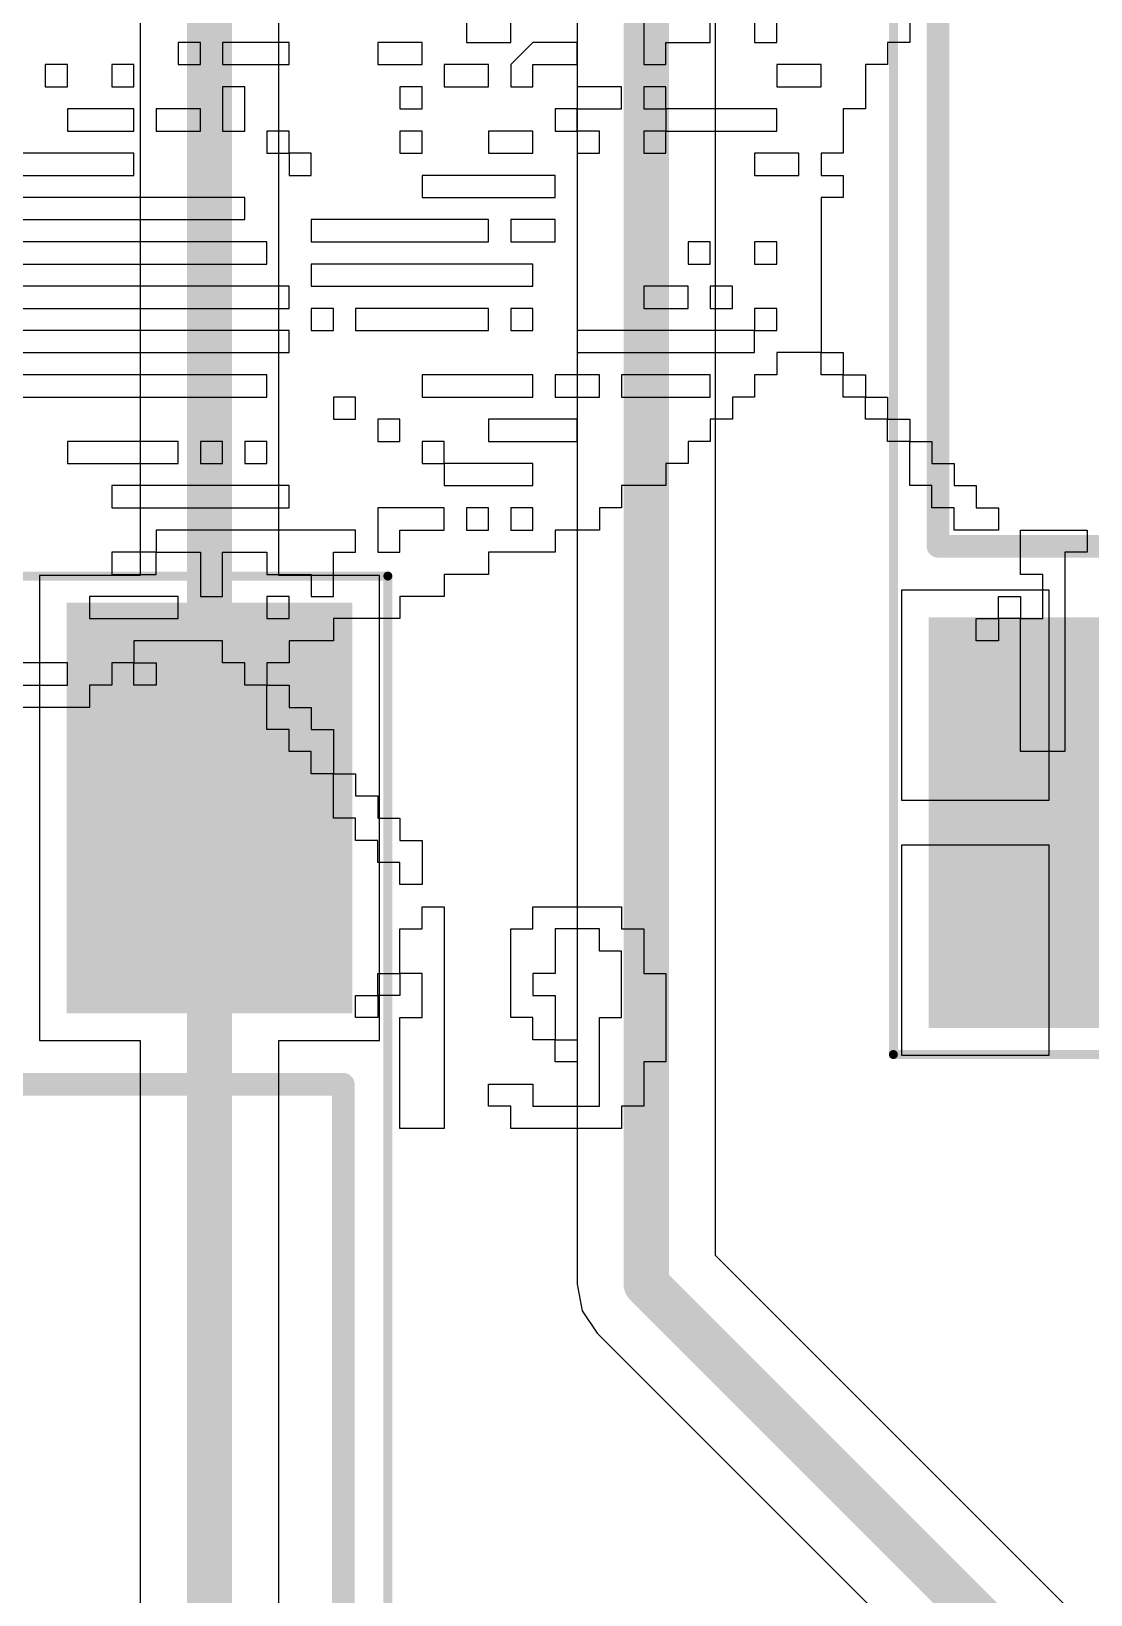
# Model space of a CAD drawing. Header units: inches. Extents: x 0.02 to 6.01, y 0.01 to 5.6.
# Drawn here: x 3.4742 to 3.7081, y 2.0254 to 2.3706 of the extents above; entities that cross this region are included whole.
import ezdxf

# ---------------------------------------------------------------- set-up
doc = ezdxf.new("R2010")
doc.units = ezdxf.units.IN
doc.header["$MEASUREMENT"] = 0
for name, color, linetype in [('Bottom Layer', 5, 'Continuous'), ('Bottom Overlay', 54, 'Continuous'), ('Mechanical 13', 56, 'Continuous'), ('Mechanical 15', 56, 'Continuous'), ('Top Layer', 1, 'Continuous'), ('Top Overlay', 2, 'Continuous'), ('Top Paste', 8, 'Continuous'), ('Top Solder', 216, 'Continuous')]:
    doc.layers.add(name, color=color, linetype=linetype)

# ---------------------------------------------------------------- blocks, each defined once
blk = doc.blocks.new('SW_TL3301AF160QG_21')
at = {"layer": 'Top Layer'}
blk.add_hatch(color=1, dxfattribs=at).paths.add_polyline_path([(0.1378, -0.06102), (0.22047, -0.06102), (0.22047, -0.11614), (0.1378, -0.11614)])
at = {"layer": 'Top Paste'}
blk.add_hatch(color=8, dxfattribs=at).paths.add_polyline_path([(0.1378, -0.06102), (0.22047, -0.06102), (0.22047, -0.11614), (0.1378, -0.11614)])
at = {"layer": 'Top Solder'}
blk.add_hatch(color=216, dxfattribs=at).paths.add_polyline_path([(0.1338, -0.05702), (0.22447, -0.05702), (0.22447, -0.12014), (0.1338, -0.12014)])
at = {"layer": 'Mechanical 13'}
for points in [[(0.11811, 0.11811, 0.005, 0.005, 0), (0.11811, -0.11811, 0.005, 0.005, 0)], [(-0.11811, -0.11811, 0.005, 0.005, 0), (0.11811, -0.11811, 0.005, 0.005, 0)]]:
    blk.add_lwpolyline(points, format="xyseb", dxfattribs=at)
blk.add_lwpolyline([(0.11686, -0.11811, 0.0025, 0.0025, 1), (0.11936, -0.11811, 0.0025, 0.0025, 1)], format="xyseb", close=True, dxfattribs=at)
blk.add_lwpolyline([(0.11686, -0.11811, 0.0025, 0.0025, 1), (0.11936, -0.11811, 0.0025, 0.0025, 1)], format="xyseb", close=True, dxfattribs=at)
at = {"layer": 'Mechanical 15'}
for points in [[(0.23031, 0.12795, 0.00197, 0.00197, 0), (0.23031, -0.12795, 0.00197, 0.00197, 0)], [(-0.23031, -0.12795, 0.00197, 0.00197, 0), (0.23031, -0.12795, 0.00197, 0.00197, 0)]]:
    blk.add_lwpolyline(points, format="xyseb", dxfattribs=at)
blk.add_lwpolyline([(0.22982, -0.12795, 0.000984, 0.000984, 1), (0.23081, -0.12795, 0.000984, 0.000984, 1)], format="xyseb", close=True, dxfattribs=at)
blk.add_lwpolyline([(0.22982, -0.12795, 0.000984, 0.000984, 1), (0.23081, -0.12795, 0.000984, 0.000984, 1)], format="xyseb", close=True, dxfattribs=at)
at = {"layer": 'Top Overlay'}
for points in [[(0.11811, 0.11811, 0.005, 0.005, 0), (0.11811, -0.11811, 0.005, 0.005, 0)], [(-0.11811, -0.11811, 0.005, 0.005, 0), (0.11811, -0.11811, 0.005, 0.005, 0)]]:
    blk.add_lwpolyline(points, format="xyseb", dxfattribs=at)
blk.add_lwpolyline([(0.11686, -0.11811, 0.0025, 0.0025, 1), (0.11936, -0.11811, 0.0025, 0.0025, 1)], format="xyseb", close=True, dxfattribs=at)
blk.add_lwpolyline([(0.11686, -0.11811, 0.0025, 0.0025, 1), (0.11936, -0.11811, 0.0025, 0.0025, 1)], format="xyseb", close=True, dxfattribs=at)
blk = doc.blocks.new('SW_TL3301AF160QG_24')
at = {"layer": 'Top Layer'}
blk.add_hatch(color=1, dxfattribs=at).paths.add_polyline_path([(-0.22047, 0.11614), (-0.1378, 0.11614), (-0.1378, 0.06102), (-0.22047, 0.06102)])
at = {"layer": 'Top Paste'}
blk.add_hatch(color=8, dxfattribs=at).paths.add_polyline_path([(-0.22047, 0.11614), (-0.1378, 0.11614), (-0.1378, 0.06102), (-0.22047, 0.06102)])
at = {"layer": 'Top Solder'}
blk.add_hatch(color=216, dxfattribs=at).paths.add_polyline_path([(-0.22447, 0.12014), (-0.1338, 0.12014), (-0.1338, 0.05702), (-0.22447, 0.05702)])
at = {"layer": 'Mechanical 13'}
for points in [[(-0.11811, 0.11811, 0.005, 0.005, 0), (0.11811, 0.11811, 0.005, 0.005, 0)], [(-0.11811, 0.11811, 0.005, 0.005, 0), (-0.11811, -0.11811, 0.005, 0.005, 0)]]:
    blk.add_lwpolyline(points, format="xyseb", dxfattribs=at)
blk.add_lwpolyline([(-0.11936, 0.11811, 0.0025, 0.0025, 1), (-0.11686, 0.11811, 0.0025, 0.0025, 1)], format="xyseb", close=True, dxfattribs=at)
blk.add_lwpolyline([(-0.11936, 0.11811, 0.0025, 0.0025, 1), (-0.11686, 0.11811, 0.0025, 0.0025, 1)], format="xyseb", close=True, dxfattribs=at)
at = {"layer": 'Mechanical 15'}
for points in [[(-0.23031, 0.12795, 0.00197, 0.00197, 0), (0.23031, 0.12795, 0.00197, 0.00197, 0)], [(-0.23031, 0.12795, 0.00197, 0.00197, 0), (-0.23031, -0.12795, 0.00197, 0.00197, 0)]]:
    blk.add_lwpolyline(points, format="xyseb", dxfattribs=at)
blk.add_lwpolyline([(-0.23081, 0.12795, 0.000984, 0.000984, 1), (-0.22982, 0.12795, 0.000984, 0.000984, 1)], format="xyseb", close=True, dxfattribs=at)
blk.add_lwpolyline([(-0.23081, 0.12795, 0.000984, 0.000984, 1), (-0.22982, 0.12795, 0.000984, 0.000984, 1)], format="xyseb", close=True, dxfattribs=at)
at = {"layer": 'Top Overlay'}
for points in [[(-0.11811, 0.11811, 0.005, 0.005, 0), (-0.11811, -0.11811, 0.005, 0.005, 0)], [(-0.11811, 0.11811, 0.005, 0.005, 0), (0.11811, 0.11811, 0.005, 0.005, 0)]]:
    blk.add_lwpolyline(points, format="xyseb", dxfattribs=at)
blk.add_lwpolyline([(-0.11936, 0.11811, 0.0025, 0.0025, 1), (-0.11686, 0.11811, 0.0025, 0.0025, 1)], format="xyseb", close=True, dxfattribs=at)
blk.add_lwpolyline([(-0.11936, 0.11811, 0.0025, 0.0025, 1), (-0.11686, 0.11811, 0.0025, 0.0025, 1)], format="xyseb", close=True, dxfattribs=at)

msp = doc.modelspace()

# ---------------------------------------------------------------- linework, layer by layer
at = {"layer": 'Bottom Layer'}
msp.add_lwpolyline([(4.54993, 5.5954, 0.01, 0.01, -0.760418), (3.00371, 0.01993, 0.01, 0.01, 0)], format="xyseb", dxfattribs=at)
at = {"layer": 'Bottom Overlay'}
for p, q in [((3.66817, 2.37792), (3.66817, 2.36813)), ((3.57031, 2.37303), (3.57031, 2.36813)), ((3.58009, 2.36813), (3.58009, 2.37303)), ((3.60945, 2.37303), (3.60945, 2.36324)), ((3.62413, 2.36813), (3.62413, 2.37303)), ((3.63392, 2.37303), (3.63392, 2.36813)), ((3.63881, 2.36813), (3.63881, 2.37303)), ((3.51159, 2.36813), (3.50669, 2.36813)), ((3.50669, 2.36813), (3.50669, 2.36324)), ((3.51159, 2.36324), (3.51159, 2.36813)), ((3.53116, 2.36813), (3.51648, 2.36813)), ((3.51648, 2.36813), (3.51648, 2.36324)), ((3.53116, 2.36324), (3.53116, 2.36813)), ((3.56052, 2.36813), (3.55073, 2.36813)), ((3.55073, 2.36813), (3.55073, 2.36324)), ((3.56052, 2.36324), (3.56052, 2.36813)), ((3.57031, 2.36813), (3.58009, 2.36813)), ((3.58499, 2.36813), (3.58009, 2.36324)), ((3.59477, 2.36813), (3.58499, 2.36813)), ((3.59477, 2.36324), (3.59477, 2.36813)), ((3.61435, 2.36324), (3.61435, 2.36813)), ((3.61435, 2.36813), (3.62413, 2.36813)), ((3.63392, 2.36813), (3.63881, 2.36813)), ((3.66817, 2.36813), (3.66328, 2.36813)), ((3.66328, 2.36813), (3.66328, 2.36324)), ((3.48223, 2.36324), (3.47733, 2.36324)), ((3.47733, 2.36324), (3.47733, 2.35835)), ((3.48223, 2.35835), (3.48223, 2.36324)), ((3.49691, 2.36324), (3.49201, 2.36324)), ((3.49201, 2.36324), (3.49201, 2.35835)), ((3.49691, 2.35835), (3.49691, 2.36324)), ((3.50669, 2.36324), (3.51159, 2.36324)), ((3.51648, 2.36324), (3.53116, 2.36324)), ((3.55073, 2.36324), (3.56052, 2.36324)), ((3.5752, 2.36324), (3.56541, 2.36324)), ((3.56541, 2.36324), (3.56541, 2.35835)), ((3.5752, 2.35835), (3.5752, 2.36324)), ((3.58009, 2.36324), (3.58009, 2.35835)), ((3.58499, 2.35835), (3.58499, 2.36324)), ((3.58499, 2.36324), (3.59477, 2.36324)), ((3.60945, 2.36324), (3.61435, 2.36324)), ((3.6486, 2.36324), (3.63881, 2.36324)), ((3.63881, 2.36324), (3.63881, 2.35835)), ((3.6486, 2.35835), (3.6486, 2.36324)), ((3.66328, 2.36324), (3.65839, 2.36324)), ((3.65839, 2.36324), (3.65839, 2.35345)), ((3.47733, 2.35835), (3.48223, 2.35835)), ((3.49201, 2.35835), (3.49691, 2.35835)), ((3.52137, 2.35835), (3.51648, 2.35835)), ((3.51648, 2.35835), (3.51648, 2.34856)), ((3.52137, 2.35345), (3.52137, 2.35835)), ((3.56052, 2.35835), (3.55563, 2.35835)), ((3.55563, 2.35835), (3.55563, 2.35345)), ((3.56052, 2.35345), (3.56052, 2.35835)), ((3.56541, 2.35835), (3.5752, 2.35835)), ((3.58009, 2.35835), (3.58499, 2.35835)), ((3.60456, 2.35835), (3.59477, 2.35835)), ((3.59477, 2.35835), (3.59477, 2.35345)), ((3.60456, 2.35345), (3.60456, 2.35835)), ((3.61435, 2.35835), (3.60945, 2.35835)), ((3.60945, 2.35835), (3.60945, 2.35345)), ((3.61435, 2.35345), (3.61435, 2.35835)), ((3.63881, 2.35835), (3.6486, 2.35835)), ((3.49691, 2.35345), (3.48223, 2.35345)), ((3.48223, 2.35345), (3.48223, 2.34856)), ((3.49691, 2.34856), (3.49691, 2.35345)), ((3.51159, 2.35345), (3.5018, 2.35345)), ((3.5018, 2.35345), (3.5018, 2.34856)), ((3.51159, 2.34856), (3.51159, 2.35345)), ((3.52137, 2.34856), (3.52137, 2.35345)), ((3.55563, 2.35345), (3.56052, 2.35345)), ((3.59477, 2.35345), (3.58988, 2.35345)), ((3.58988, 2.35345), (3.58988, 2.34856)), ((3.59477, 2.35345), (3.60456, 2.35345)), ((3.59477, 2.34856), (3.59477, 2.35345)), ((3.60945, 2.35345), (3.61435, 2.35345)), ((3.61435, 2.35345), (3.61435, 2.34856)), ((3.63881, 2.35345), (3.61435, 2.35345)), ((3.63881, 2.34856), (3.63881, 2.35345)), ((3.65839, 2.35345), (3.65349, 2.35345)), ((3.65349, 2.35345), (3.65349, 2.34367)), ((3.48223, 2.34856), (3.49691, 2.34856)), ((3.5018, 2.34856), (3.51159, 2.34856)), ((3.51648, 2.34856), (3.52137, 2.34856)), ((3.53116, 2.34856), (3.52627, 2.34856)), ((3.52627, 2.34856), (3.52627, 2.34367)), ((3.53116, 2.34367), (3.53116, 2.34856)), ((3.56052, 2.34856), (3.55563, 2.34856)), ((3.55563, 2.34856), (3.55563, 2.34367)), ((3.56052, 2.34367), (3.56052, 2.34856)), ((3.58499, 2.34856), (3.5752, 2.34856)), ((3.5752, 2.34856), (3.5752, 2.34367)), ((3.58499, 2.34367), (3.58499, 2.34856)), ((3.58988, 2.34856), (3.59477, 2.34856)), ((3.59477, 2.34856), (3.59477, 2.34367)), ((3.59967, 2.34856), (3.59477, 2.34856)), ((3.59967, 2.34367), (3.59967, 2.34856)), ((3.61435, 2.34856), (3.60945, 2.34856)), ((3.60945, 2.34856), (3.60945, 2.34367)), ((3.61435, 2.34856), (3.63881, 2.34856)), ((3.61435, 2.34367), (3.61435, 2.34856)), ((3.49691, 2.34367), (3.47244, 2.34367)), ((3.49691, 2.33877), (3.49691, 2.34367)), ((3.52627, 2.34367), (3.53116, 2.34367)), ((3.53116, 2.34367), (3.53116, 2.33877)), ((3.53605, 2.34367), (3.53116, 2.34367)), ((3.53605, 2.33877), (3.53605, 2.34367)), ((3.55563, 2.34367), (3.56052, 2.34367)), ((3.5752, 2.34367), (3.58499, 2.34367)), ((3.59477, 2.34367), (3.59967, 2.34367)), ((3.60945, 2.34367), (3.61435, 2.34367)), ((3.64371, 2.34367), (3.63392, 2.34367)), ((3.63392, 2.34367), (3.63392, 2.33877)), ((3.64371, 2.33877), (3.64371, 2.34367)), ((3.65349, 2.34367), (3.6486, 2.34367)), ((3.6486, 2.34367), (3.6486, 2.33877)), ((3.47244, 2.33877), (3.49691, 2.33877)), ((3.53116, 2.33877), (3.53605, 2.33877)), ((3.58988, 2.33877), (3.56052, 2.33877)), ((3.56052, 2.33877), (3.56052, 2.33388)), ((3.58988, 2.33388), (3.58988, 2.33877)), ((3.63392, 2.33877), (3.64371, 2.33877)), ((3.6486, 2.33877), (3.65349, 2.33877)), ((3.65349, 2.33877), (3.65349, 2.33388)), ((3.52137, 2.33388), (3.43819, 2.33388)), ((3.52137, 2.32899), (3.52137, 2.33388)), ((3.56052, 2.33388), (3.58988, 2.33388)), ((3.65349, 2.33388), (3.6486, 2.33388)), ((3.6486, 2.33388), (3.6486, 2.29963)), ((3.43819, 2.32899), (3.52137, 2.32899)), ((3.5752, 2.32899), (3.53605, 2.32899)), ((3.53605, 2.32899), (3.53605, 2.32409)), ((3.5752, 2.32409), (3.5752, 2.32899)), ((3.58988, 2.32899), (3.58009, 2.32899)), ((3.58009, 2.32899), (3.58009, 2.32409)), ((3.58988, 2.32409), (3.58988, 2.32899)), ((3.52627, 2.32409), (3.4284, 2.32409)), ((3.52627, 2.3192), (3.52627, 2.32409)), ((3.53605, 2.32409), (3.5752, 2.32409)), ((3.58009, 2.32409), (3.58988, 2.32409)), ((3.62413, 2.32409), (3.61924, 2.32409)), ((3.61924, 2.32409), (3.61924, 2.3192)), ((3.62413, 2.3192), (3.62413, 2.32409)), ((3.63881, 2.32409), (3.63392, 2.32409)), ((3.63392, 2.32409), (3.63392, 2.3192)), ((3.63881, 2.3192), (3.63881, 2.32409)), ((3.4284, 2.3192), (3.52627, 2.3192)), ((3.58499, 2.3192), (3.53605, 2.3192)), ((3.53605, 2.3192), (3.53605, 2.31431)), ((3.58499, 2.31431), (3.58499, 2.3192)), ((3.61924, 2.3192), (3.62413, 2.3192)), ((3.63392, 2.3192), (3.63881, 2.3192)), ((3.53116, 2.31431), (3.41861, 2.31431)), ((3.53116, 2.30941), (3.53116, 2.31431)), ((3.53605, 2.31431), (3.58499, 2.31431)), ((3.61924, 2.31431), (3.60945, 2.31431)), ((3.60945, 2.31431), (3.60945, 2.30941)), ((3.61924, 2.30941), (3.61924, 2.31431)), ((3.62903, 2.31431), (3.62413, 2.31431)), ((3.62413, 2.31431), (3.62413, 2.30941)), ((3.62903, 2.30941), (3.62903, 2.31431)), ((3.41861, 2.30941), (3.53116, 2.30941)), ((3.54095, 2.30941), (3.53605, 2.30941)), ((3.53605, 2.30941), (3.53605, 2.30452)), ((3.54095, 2.30452), (3.54095, 2.30941)), ((3.5752, 2.30941), (3.54584, 2.30941)), ((3.54584, 2.30941), (3.54584, 2.30452)), ((3.5752, 2.30452), (3.5752, 2.30941)), ((3.58499, 2.30941), (3.58009, 2.30941)), ((3.58009, 2.30941), (3.58009, 2.30452)), ((3.58499, 2.30452), (3.58499, 2.30941)), ((3.60945, 2.30941), (3.61924, 2.30941)), ((3.62413, 2.30941), (3.62903, 2.30941)), ((3.63881, 2.30941), (3.63392, 2.30941)), ((3.63392, 2.30941), (3.63392, 2.30452)), ((3.63881, 2.30452), (3.63881, 2.30941)), ((3.53116, 2.30452), (3.4284, 2.30452)), ((3.53116, 2.29963), (3.53116, 2.30452)), ((3.53605, 2.30452), (3.54095, 2.30452)), ((3.54584, 2.30452), (3.5752, 2.30452)), ((3.58009, 2.30452), (3.58499, 2.30452)), ((3.63392, 2.30452), (3.59477, 2.30452)), ((3.59477, 2.30452), (3.59477, 2.29963)), ((3.63392, 2.30452), (3.63881, 2.30452)), ((3.63392, 2.29963), (3.63392, 2.30452)), ((3.4284, 2.29963), (3.53116, 2.29963)), ((3.59477, 2.29963), (3.63392, 2.29963)), ((3.6486, 2.29963), (3.63881, 2.29963)), ((3.63881, 2.29963), (3.63881, 2.29473)), ((3.6486, 2.29473), (3.6486, 2.29963)), ((3.6486, 2.29963), (3.65349, 2.29963)), ((3.65349, 2.29963), (3.65349, 2.29473)), ((3.52627, 2.29473), (3.41372, 2.29473)), ((3.52627, 2.28984), (3.52627, 2.29473)), ((3.58499, 2.29473), (3.56052, 2.29473)), ((3.56052, 2.29473), (3.56052, 2.28984)), ((3.58499, 2.28984), (3.58499, 2.29473)), ((3.59967, 2.29473), (3.58988, 2.29473)), ((3.58988, 2.29473), (3.58988, 2.28984)), ((3.59967, 2.28984), (3.59967, 2.29473)), ((3.62413, 2.29473), (3.60456, 2.29473)), ((3.60456, 2.29473), (3.60456, 2.28984)), ((3.62413, 2.28984), (3.62413, 2.29473)), ((3.63881, 2.29473), (3.63392, 2.29473)), ((3.63392, 2.29473), (3.63392, 2.28984)), ((3.65349, 2.29473), (3.6486, 2.29473)), ((3.65349, 2.28984), (3.65349, 2.29473)), ((3.65349, 2.29473), (3.65839, 2.29473)), ((3.65839, 2.29473), (3.65839, 2.28984)), ((3.41861, 2.28984), (3.52627, 2.28984)), ((3.54584, 2.28984), (3.54095, 2.28984)), ((3.54095, 2.28984), (3.54095, 2.28495)), ((3.54584, 2.28495), (3.54584, 2.28984)), ((3.56052, 2.28984), (3.58499, 2.28984)), ((3.58988, 2.28984), (3.59967, 2.28984)), ((3.60456, 2.28984), (3.62413, 2.28984)), ((3.63392, 2.28984), (3.62903, 2.28984)), ((3.62903, 2.28984), (3.62903, 2.28495)), ((3.65839, 2.28984), (3.65349, 2.28984)), ((3.65839, 2.28495), (3.65839, 2.28984)), ((3.65839, 2.28984), (3.66328, 2.28984)), ((3.66328, 2.28984), (3.66328, 2.28495)), ((3.54095, 2.28495), (3.54584, 2.28495)), ((3.55563, 2.28495), (3.55073, 2.28495)), ((3.55073, 2.28495), (3.55073, 2.28005)), ((3.55563, 2.28005), (3.55563, 2.28495)), ((3.59477, 2.28495), (3.5752, 2.28495)), ((3.5752, 2.28495), (3.5752, 2.28005)), ((3.59477, 2.28005), (3.59477, 2.28495)), ((3.62903, 2.28495), (3.62413, 2.28495)), ((3.62413, 2.28495), (3.62413, 2.28005)), ((3.66328, 2.28495), (3.65839, 2.28495)), ((3.66328, 2.28495), (3.66817, 2.28495)), ((3.66328, 2.28005), (3.66328, 2.28495)), ((3.66817, 2.28495), (3.66817, 2.28005)), ((3.50669, 2.28005), (3.48223, 2.28005)), ((3.48223, 2.28005), (3.48223, 2.27516)), ((3.50669, 2.27516), (3.50669, 2.28005)), ((3.51648, 2.28005), (3.51159, 2.28005)), ((3.51159, 2.28005), (3.51159, 2.27516)), ((3.51648, 2.27516), (3.51648, 2.28005)), ((3.52627, 2.28005), (3.52137, 2.28005)), ((3.52137, 2.28005), (3.52137, 2.27516)), ((3.52627, 2.27516), (3.52627, 2.28005)), ((3.55073, 2.28005), (3.55563, 2.28005)), ((3.56541, 2.28005), (3.56052, 2.28005)), ((3.56052, 2.28005), (3.56052, 2.27516)), ((3.56541, 2.27516), (3.56541, 2.28005)), ((3.5752, 2.28005), (3.59477, 2.28005)), ((3.62413, 2.28005), (3.61924, 2.28005)), ((3.61924, 2.28005), (3.61924, 2.27516)), ((3.66817, 2.28005), (3.66328, 2.28005)), ((3.66817, 2.27027), (3.66817, 2.28005)), ((3.66817, 2.28005), (3.67307, 2.28005)), ((3.67307, 2.28005), (3.67307, 2.27516)), ((3.48223, 2.27516), (3.50669, 2.27516)), ((3.51159, 2.27516), (3.51648, 2.27516)), ((3.52137, 2.27516), (3.52627, 2.27516)), ((3.56052, 2.27516), (3.56541, 2.27516)), ((3.56541, 2.27516), (3.56541, 2.27027)), ((3.58499, 2.27516), (3.56541, 2.27516)), ((3.58499, 2.27027), (3.58499, 2.27516)), ((3.61924, 2.27516), (3.61435, 2.27516)), ((3.61435, 2.27516), (3.61435, 2.27027)), ((3.67307, 2.27516), (3.67796, 2.27516)), ((3.67796, 2.27516), (3.67796, 2.27027)), ((3.53116, 2.27027), (3.49201, 2.27027)), ((3.49201, 2.27027), (3.49201, 2.26537)), ((3.53116, 2.26537), (3.53116, 2.27027)), ((3.56541, 2.27027), (3.58499, 2.27027)), ((3.61435, 2.27027), (3.60456, 2.27027)), ((3.60456, 2.27027), (3.60456, 2.26537)), ((3.67307, 2.27027), (3.66817, 2.27027)), ((3.67307, 2.26537), (3.67307, 2.27027)), ((3.67796, 2.27027), (3.68285, 2.27027)), ((3.68285, 2.27027), (3.68285, 2.26537)), ((3.49201, 2.26537), (3.53116, 2.26537)), ((3.56541, 2.26537), (3.55073, 2.26537)), ((3.55073, 2.26537), (3.55073, 2.25559)), ((3.56541, 2.26048), (3.56541, 2.26537)), ((3.5752, 2.26537), (3.57031, 2.26537)), ((3.57031, 2.26537), (3.57031, 2.26048)), ((3.5752, 2.26048), (3.5752, 2.26537)), ((3.58499, 2.26537), (3.58009, 2.26537)), ((3.58009, 2.26537), (3.58009, 2.26048)), ((3.58499, 2.26048), (3.58499, 2.26537)), ((3.60456, 2.26537), (3.59967, 2.26537)), ((3.59967, 2.26537), (3.59967, 2.26048)), ((3.67796, 2.26537), (3.67307, 2.26537)), ((3.67796, 2.26048), (3.67796, 2.26537)), ((3.68285, 2.26537), (3.68775, 2.26537)), ((3.68775, 2.26537), (3.68775, 2.26048)), ((3.54584, 2.26048), (3.5018, 2.26048)), ((3.5018, 2.26048), (3.5018, 2.25559)), ((3.54584, 2.25559), (3.54584, 2.26048)), ((3.55563, 2.25559), (3.55563, 2.26048)), ((3.55563, 2.26048), (3.56541, 2.26048)), ((3.57031, 2.26048), (3.5752, 2.26048)), ((3.58009, 2.26048), (3.58499, 2.26048)), ((3.59967, 2.26048), (3.58988, 2.26048)), ((3.58988, 2.26048), (3.58988, 2.25559)), ((3.68775, 2.26048), (3.67796, 2.26048)), ((3.69264, 2.25069), (3.69264, 2.26048)), ((3.69264, 2.26048), (3.70732, 2.26048)), ((3.70732, 2.26048), (3.70732, 2.25559)), ((3.5018, 2.25559), (3.49201, 2.25559)), ((3.49201, 2.25559), (3.49201, 2.25069)), ((3.5018, 2.25069), (3.5018, 2.25559)), ((3.5018, 2.25559), (3.51159, 2.25559)), ((3.51159, 2.25559), (3.51159, 2.2458)), ((3.51648, 2.2458), (3.51648, 2.25559)), ((3.51648, 2.25559), (3.52627, 2.25559)), ((3.52627, 2.25559), (3.52627, 2.25069)), ((3.54095, 2.2458), (3.54095, 2.25559)), ((3.54095, 2.25559), (3.54584, 2.25559)), ((3.55073, 2.25559), (3.55563, 2.25559)), ((3.58988, 2.25559), (3.5752, 2.25559)), ((3.5752, 2.25559), (3.5752, 2.25069)), ((3.70732, 2.25559), (3.70243, 2.25559)), ((3.70243, 2.25559), (3.70243, 2.21155)), ((3.49201, 2.25069), (3.5018, 2.25069)), ((3.52627, 2.25069), (3.53605, 2.25069)), ((3.53605, 2.25069), (3.53605, 2.2458)), ((3.5752, 2.25069), (3.56541, 2.25069)), ((3.56541, 2.25069), (3.56541, 2.2458)), ((3.69753, 2.25069), (3.69264, 2.25069)), ((3.69753, 2.24091), (3.69753, 2.25069)), ((3.50669, 2.2458), (3.48712, 2.2458)), ((3.48712, 2.2458), (3.48712, 2.24091)), ((3.50669, 2.24091), (3.50669, 2.2458)), ((3.51159, 2.2458), (3.51648, 2.2458)), ((3.53116, 2.2458), (3.52627, 2.2458)), ((3.52627, 2.2458), (3.52627, 2.24091)), ((3.53116, 2.24091), (3.53116, 2.2458)), ((3.53605, 2.2458), (3.54095, 2.2458)), ((3.56541, 2.2458), (3.55563, 2.2458)), ((3.55563, 2.2458), (3.55563, 2.24091)), ((3.68775, 2.24091), (3.68775, 2.2458)), ((3.68775, 2.2458), (3.69264, 2.2458)), ((3.69264, 2.2458), (3.69264, 2.24091)), ((3.48712, 2.24091), (3.50669, 2.24091)), ((3.52627, 2.24091), (3.53116, 2.24091)), ((3.55563, 2.24091), (3.54095, 2.24091)), ((3.54095, 2.24091), (3.54095, 2.23601)), ((3.68285, 2.23601), (3.68285, 2.24091)), ((3.68285, 2.24091), (3.68775, 2.24091)), ((3.68775, 2.24091), (3.68775, 2.23601)), ((3.69264, 2.24091), (3.68775, 2.24091)), ((3.69264, 2.24091), (3.69753, 2.24091)), ((3.69264, 2.21155), (3.69264, 2.24091)), ((3.51648, 2.23601), (3.49691, 2.23601)), ((3.49691, 2.23601), (3.49691, 2.23112)), ((3.51648, 2.23112), (3.51648, 2.23601)), ((3.54095, 2.23601), (3.53116, 2.23601)), ((3.53116, 2.23601), (3.53116, 2.23112)), ((3.68775, 2.23601), (3.68285, 2.23601)), ((3.48223, 2.23112), (3.38436, 2.23112)), ((3.48223, 2.22623), (3.48223, 2.23112)), ((3.49691, 2.23112), (3.49201, 2.23112)), ((3.49201, 2.23112), (3.49201, 2.22623)), ((3.49691, 2.23112), (3.5018, 2.23112)), ((3.49691, 2.22623), (3.49691, 2.23112)), ((3.5018, 2.23112), (3.5018, 2.22623)), ((3.52137, 2.23112), (3.51648, 2.23112)), ((3.52137, 2.22623), (3.52137, 2.23112)), ((3.53116, 2.23112), (3.52627, 2.23112)), ((3.52627, 2.23112), (3.52627, 2.22623)), ((3.38436, 2.22623), (3.48223, 2.22623)), ((3.49201, 2.22623), (3.48712, 2.22623)), ((3.48712, 2.22623), (3.48712, 2.22133)), ((3.5018, 2.22623), (3.49691, 2.22623)), ((3.52627, 2.22623), (3.52137, 2.22623)), ((3.52627, 2.21644), (3.52627, 2.22623)), ((3.52627, 2.22623), (3.53116, 2.22623)), ((3.53116, 2.22623), (3.53116, 2.22133)), ((3.48712, 2.22133), (3.47244, 2.22133)), ((3.53116, 2.22133), (3.53605, 2.22133)), ((3.53605, 2.22133), (3.53605, 2.21644)), ((3.53116, 2.21644), (3.52627, 2.21644)), ((3.53116, 2.21155), (3.53116, 2.21644)), ((3.53605, 2.21644), (3.54095, 2.21644)), ((3.54095, 2.21644), (3.54095, 2.20665)), ((3.53605, 2.21155), (3.53116, 2.21155)), ((3.53605, 2.20665), (3.53605, 2.21155)), ((3.70243, 2.21155), (3.69264, 2.21155)), ((3.54095, 2.20665), (3.53605, 2.20665)), ((3.54095, 2.19687), (3.54095, 2.20665)), ((3.54095, 2.20665), (3.54584, 2.20665)), ((3.54584, 2.20665), (3.54584, 2.20176)), ((3.54584, 2.20176), (3.55073, 2.20176)), ((3.55073, 2.20176), (3.55073, 2.19687)), ((3.54584, 2.19687), (3.54095, 2.19687)), ((3.54584, 2.19197), (3.54584, 2.19687)), ((3.55073, 2.19687), (3.55563, 2.19687)), ((3.55563, 2.19687), (3.55563, 2.19197)), ((3.55073, 2.19197), (3.54584, 2.19197)), ((3.55073, 2.18708), (3.55073, 2.19197)), ((3.55563, 2.19197), (3.56052, 2.19197)), ((3.56052, 2.19197), (3.56052, 2.18708)), ((3.55563, 2.18708), (3.55073, 2.18708)), ((3.55563, 2.18219), (3.55563, 2.18708)), ((3.56052, 2.18708), (3.56052, 2.18219)), ((3.56052, 2.18219), (3.55563, 2.18219)), ((3.56052, 2.1724), (3.56052, 2.17729)), ((3.56052, 2.17729), (3.56541, 2.17729)), ((3.56541, 2.17729), (3.56541, 2.15283)), ((3.58499, 2.1724), (3.58499, 2.17729)), ((3.58499, 2.17729), (3.60456, 2.17729)), ((3.60456, 2.17729), (3.60456, 2.1724)), ((3.55563, 2.16261), (3.55563, 2.1724)), ((3.55563, 2.1724), (3.56052, 2.1724)), ((3.58009, 2.15283), (3.58009, 2.1724)), ((3.58009, 2.1724), (3.58499, 2.1724)), ((3.59967, 2.1724), (3.58988, 2.1724)), ((3.58988, 2.1724), (3.58988, 2.16261)), ((3.59967, 2.16751), (3.59967, 2.1724)), ((3.60456, 2.1724), (3.60945, 2.1724)), ((3.60945, 2.1724), (3.60945, 2.16261)), ((3.60456, 2.16751), (3.59967, 2.16751)), ((3.60456, 2.15283), (3.60456, 2.16751)), ((3.55073, 2.15772), (3.55073, 2.16261)), ((3.55073, 2.16261), (3.55563, 2.16261)), ((3.55563, 2.16261), (3.55563, 2.15772)), ((3.56052, 2.16261), (3.55563, 2.16261)), ((3.56052, 2.15283), (3.56052, 2.16261)), ((3.58988, 2.16261), (3.58499, 2.16261)), ((3.58499, 2.16261), (3.58499, 2.15772)), ((3.60945, 2.16261), (3.61435, 2.16261)), ((3.61435, 2.16261), (3.61435, 2.14304)), ((3.54584, 2.15283), (3.54584, 2.15772)), ((3.54584, 2.15772), (3.55073, 2.15772)), ((3.55073, 2.15772), (3.55073, 2.15283)), ((3.55563, 2.15772), (3.55073, 2.15772)), ((3.58499, 2.15772), (3.58988, 2.15772)), ((3.58988, 2.15772), (3.58988, 2.14793)), ((3.55073, 2.15283), (3.54584, 2.15283)), ((3.55563, 2.12836), (3.55563, 2.15283)), ((3.55563, 2.15283), (3.56052, 2.15283)), ((3.56541, 2.15283), (3.56541, 2.14793)), ((3.58499, 2.15283), (3.58009, 2.15283)), ((3.58499, 2.14793), (3.58499, 2.15283)), ((3.59967, 2.13325), (3.59967, 2.15283)), ((3.59967, 2.15283), (3.60456, 2.15283)), ((3.56541, 2.14793), (3.56541, 2.12836)), ((3.58988, 2.14793), (3.58499, 2.14793)), ((3.58988, 2.14793), (3.59477, 2.14793)), ((3.58988, 2.14304), (3.58988, 2.14793)), ((3.59477, 2.14793), (3.59477, 2.14304)), ((3.59477, 2.14304), (3.58988, 2.14304)), ((3.61435, 2.14304), (3.60945, 2.14304)), ((3.60945, 2.14304), (3.60945, 2.13325)), ((3.5752, 2.13325), (3.5752, 2.13815)), ((3.5752, 2.13815), (3.58499, 2.13815)), ((3.58499, 2.13815), (3.58499, 2.13325)), ((3.58009, 2.13325), (3.5752, 2.13325)), ((3.58009, 2.12836), (3.58009, 2.13325)), ((3.58499, 2.13325), (3.59967, 2.13325)), ((3.60945, 2.13325), (3.60456, 2.13325)), ((3.60456, 2.13325), (3.60456, 2.12836)), ((3.56541, 2.12836), (3.55563, 2.12836)), ((3.58988, 2.12836), (3.58009, 2.12836)), ((3.59477, 2.12836), (3.58988, 2.12836)), ((3.60456, 2.12836), (3.59477, 2.12836))]:
    msp.add_line(p, q, dxfattribs=at)
at = {"layer": 'Top Layer'}
for p, q in [((3.62529, 2.10033), (3.62529, 3.22187)), ((3.59471, 3.21554), (3.59471, 2.094)), ((3.49829, 2.66968), (3.49829, 2.25047)), ((3.52888, 2.25047), (3.52888, 2.66473)), ((3.49829, 2.25047), (3.47602, 2.25047)), ((3.47602, 2.25047), (3.47602, 2.1478)), ((3.55114, 2.25047), (3.52888, 2.25047)), ((3.55114, 2.1478), (3.55114, 2.25047)), ((3.69892, 2.2472), (3.66636, 2.2472)), ((3.66636, 2.2472), (3.66636, 2.20087)), ((3.69892, 2.20087), (3.69892, 2.2472)), ((3.66636, 2.20087), (3.69892, 2.20087)), ((3.69892, 2.19087), (3.66636, 2.19087)), ((3.66636, 2.19087), (3.66636, 2.14453)), ((3.69892, 2.14453), (3.69892, 2.19087)), ((3.47602, 2.1478), (3.49829, 2.1478)), ((3.49829, 2.1478), (3.49829, 1.8922)), ((3.52888, 1.8922), (3.52888, 2.1478)), ((3.52888, 2.1478), (3.55114, 2.1478)), ((3.66636, 2.14453), (3.69892, 2.14453)), ((3.86515, 1.86047), (3.62529, 2.10033)), ((3.59471, 2.094), (3.59587, 2.08814)), ((3.59587, 2.08814), (3.59919, 2.08318)), ((3.59919, 2.08318), (3.84352, 1.83884))]:
    msp.add_line(p, q, dxfattribs=at)
for points in [[(4.54809, 5.5936, 0.01, 0.01, -0.760418), (3.00187, 0.01813, 0.01, 0.01, 0)], [(3.61, 2.094, 0.01, 0.01, 0), (3.61, 3.22187, 0.01, 0.01, 0)], [(3.51358, 2.19913, 0.01, 0.01, 0), (3.51358, 2.66968, 0.01, 0.01, 0)], [(3.51358, 1.84087, 0.01, 0.01, 0), (3.51358, 2.19913, 0.01, 0.01, 0)], [(3.61, 2.094, 0.01, 0.01, 0), (3.88108, 1.82291, 0.01, 0.01, 0)]]:
    msp.add_lwpolyline(points, format="xyseb", dxfattribs=at)
for points in [[(3.51108, 2.19913, 0.005, 0.005, 1), (3.51608, 2.19913, 0.005, 0.005, 1)], [(3.51108, 2.19913, 0.005, 0.005, 1), (3.51608, 2.19913, 0.005, 0.005, 1)], [(3.6075, 2.094, 0.005, 0.005, 1), (3.6125, 2.094, 0.005, 0.005, 1)], [(3.6075, 2.094, 0.005, 0.005, 1), (3.6125, 2.094, 0.005, 0.005, 1)]]:
    msp.add_lwpolyline(points, format="xyseb", close=True, dxfattribs=at)

# ---------------------------------------------------------------- block references
at = {"rotation": 90}
for name, p in [('SW_TL3301AF160QG_24', (3.7925, 2.375)), ('SW_TL3301AF160QG_21', (3.425, 2.02))]:
    msp.add_blockref(name, p, dxfattribs=at)

doc.saveas('drawing.dxf')
